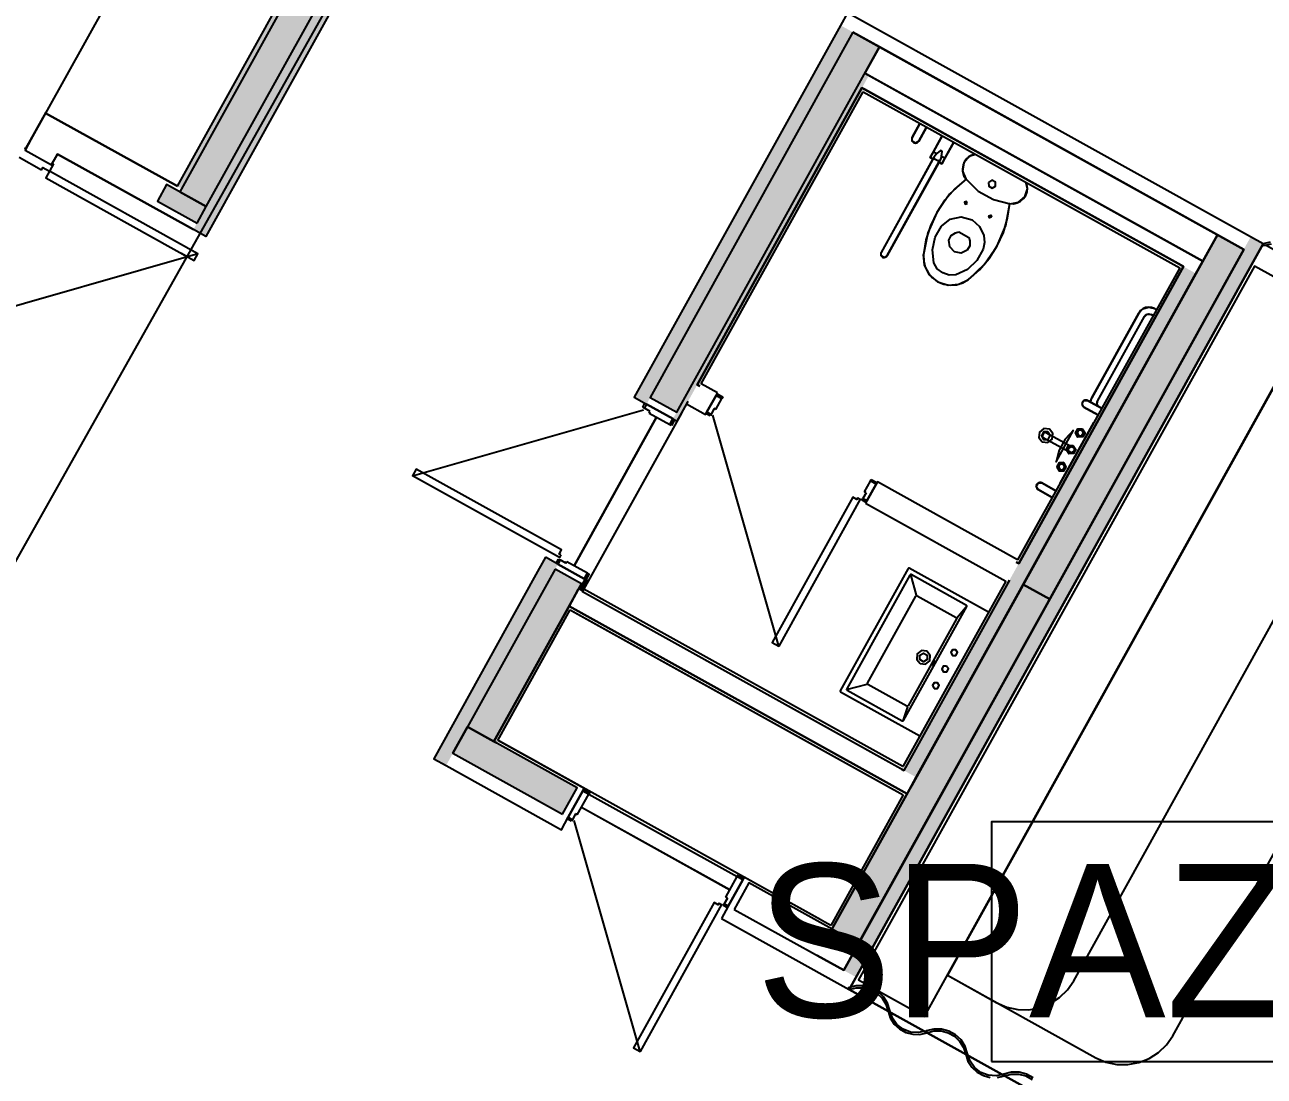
# Model space of a CAD drawing. Header units: metres. Extents: x 2.3 to 42.8, y 0.9 to 31.9.
# Drawn here: x 27.882 to 30.47, y 24.319 to 26.513 of the extents above; entities that cross this region are included whole.
import ezdxf

# ---------------------------------------------------------------- set-up
doc = ezdxf.new("R2010")
doc.units = ezdxf.units.M
for name, color, linetype in [('ARREDI', 9, 'Continuous'), ('PARETI_STRUTTURE', 7, 'Continuous'), ('PILASTRI_SETTI', 8, 'Continuous'), ('WAYFINDING_RIQUADRI', 7, 'Continuous'), ('WAYFINDING_TESTI', 7, 'Continuous')]:
    doc.layers.add(name, color=color, linetype=linetype)

msp = doc.modelspace()

# ---------------------------------------------------------------- linework, layer by layer
at = {"layer": 'ARREDI'}
for points in [[(28.2056, 26.1643), (28.2607, 26.1337), (28.5799, 26.7086), (28.5248, 26.7392)], [(28.2009, 26.176), (28.4125, 26.5573), (28.1372, 26.7102), (27.9255, 26.3289)], [(29.6111, 26.4975), (29.1879, 25.7353), (29.243, 25.7048), (29.6662, 26.4669)], [(30.3413, 26.02), (30.3718, 26.0751), (29.6662, 26.4669), (29.6356, 26.4118)], [(29.8942, 26.1843), (29.8944, 26.1761), (29.9015, 26.1721), (29.9086, 26.1764), (29.9085, 26.1846), (29.9013, 26.1886)], [(28.2416, 26.0993), (28.2607, 26.1337), (28.1781, 26.1796), (28.159, 26.1452)], [(29.8492, 26.1399), (29.848, 26.1441), (29.8438, 26.1429), (29.845, 26.1387)], [(29.9002, 26.1116), (29.896, 26.1104), (29.8948, 26.1146), (29.899, 26.1158)], [(30.4269, 26.0445), (30.3718, 26.0751), (29.9666, 25.3453), (30.0217, 25.3147)], [(29.7602, 24.4436), (30.5873, 25.9333), (30.4496, 26.0097), (29.6225, 24.5201)], [(30.6333, 25.7727), (30.53, 25.83), (29.8081, 24.5298), (29.9113, 24.4725), (29.9326, 24.4633), (29.9552, 24.4584), (29.9784, 24.458), (30.0012, 24.4622), (30.0227, 24.4707), (30.0421, 24.4833), (30.0588, 24.4994), (30.0719, 24.5184), (30.6792, 25.6121), (30.6884, 25.6333), (30.6933, 25.656), (30.6937, 25.6791), (30.6895, 25.7019), (30.681, 25.7234), (30.6684, 25.7429), (30.6523, 25.7595)], [(30.0062, 25.6426), (30.0178, 25.6413), (30.0269, 25.6485), (30.0282, 25.6601), (30.021, 25.6692), (30.0094, 25.6705), (30.0003, 25.6633), (29.999, 25.6517)], [(30.1136, 25.6829), (30.0435, 25.5567)], [(30.0904, 25.6701), (30.0955, 25.6617), (30.0907, 25.6531), (30.0808, 25.6529), (30.0758, 25.6614), (30.0805, 25.67)], [(30.0181, 25.664), (30.0089, 25.6638), (30.0044, 25.6557), (30.0091, 25.6478), (30.0184, 25.648), (30.0229, 25.656)], [(30.0715, 25.6671), (30.054, 25.6483), (30.0417, 25.6258), (30.0352, 25.601)], [(30.0824, 25.6557), (30.089, 25.6558), (30.0923, 25.6616), (30.0889, 25.6674), (30.0822, 25.6673), (30.0789, 25.6614)], [(30.071, 25.6353), (30.0761, 25.6268), (30.0713, 25.6182), (30.0615, 25.6181), (30.0564, 25.6265), (30.0612, 25.6351)], [(30.0611, 25.6299), (30.0668, 25.6333), (30.0726, 25.6301), (30.0727, 25.6234), (30.067, 25.62), (30.0612, 25.6232)], [(30.0511, 25.5994), (30.0412, 25.5992), (30.0365, 25.5906), (30.0415, 25.5821), (30.0514, 25.5823), (30.0562, 25.5909)], [(30.0434, 25.5847), (30.0501, 25.5848), (30.0534, 25.5907), (30.0499, 25.5964), (30.0432, 25.5963), (30.04, 25.5904)], [(28.9891, 25.3773), (28.8064, 25.0483), (28.8615, 25.0177), (29.0442, 25.3467)], [(30.0217, 25.3147), (29.9666, 25.3453), (29.5672, 24.6259), (29.6222, 24.5953)], [(29.7511, 25.1802), (29.7623, 25.1789), (29.7712, 25.1859), (29.7725, 25.1971), (29.7654, 25.206), (29.7542, 25.2073), (29.7454, 25.2002), (29.7441, 25.189)], [(29.8258, 25.2092), (29.8189, 25.2091), (29.8155, 25.203), (29.8191, 25.1971), (29.8259, 25.1973), (29.8293, 25.2033)], [(29.7503, 25.1975), (29.7581, 25.2021), (29.766, 25.1977), (29.7662, 25.1887), (29.7584, 25.184), (29.7505, 25.1884)], [(29.7824, 25.1853), (29.779, 25.1816), (29.7776, 25.1767), (29.781, 25.1805)], [(29.8066, 25.1748), (29.7997, 25.1747), (29.7964, 25.1686), (29.7999, 25.1627), (29.8068, 25.1628), (29.8102, 25.1689)], [(29.7808, 25.1283), (29.7877, 25.1284), (29.7911, 25.1344), (29.7875, 25.1403), (29.7806, 25.1402), (29.7773, 25.1342)], [(29.0047, 24.8661), (29.0353, 24.9212), (28.8064, 25.0483), (28.7758, 24.9932)], [(29.3628, 24.6673), (29.5917, 24.5402), (29.6223, 24.5953), (29.3933, 24.7224)], [(29.6842, 24.455), (29.6889, 24.4408), (29.697, 24.4281), (29.708, 24.4178), (29.7211, 24.4105), (29.7357, 24.4066), (29.7507, 24.4065), (29.7653, 24.41), (29.7635, 24.4135), (29.7475, 24.4101), (29.7312, 24.4114), (29.7159, 24.4173), (29.7029, 24.4273), (29.6934, 24.4406), (29.688, 24.4561), (29.6831, 24.4713), (29.6746, 24.4849), (29.6629, 24.4958), (29.6489, 24.5036), (29.6335, 24.5076), (29.6175, 24.5077), (29.602, 24.5038), (29.6032, 24.5001), (29.6178, 24.5038), (29.6329, 24.5037), (29.6475, 24.5), (29.6607, 24.4926), (29.6717, 24.4822), (29.6797, 24.4694)]]:
    msp.add_lwpolyline(points, close=True, dxfattribs=at)
for points in [[(29.7509, 26.3073), (29.7346, 26.278), (29.7339, 26.2761), (29.7336, 26.2741), (29.7339, 26.272), (29.7348, 26.2701), (29.736, 26.2685), (29.7377, 26.2673), (29.7396, 26.2665), (29.7417, 26.2663), (29.7437, 26.2666), (29.7456, 26.2674), (29.7472, 26.2687), (29.7484, 26.2704)], [(29.7647, 26.2996), (29.7484, 26.2704), (29.7417, 26.2663), (29.7348, 26.2701), (29.7346, 26.278), (29.7509, 26.3073)], [(29.7484, 26.2704), (29.7647, 26.2996)], [(29.7789, 26.2482), (29.7974, 26.2815), (29.7722, 26.2363), (29.7781, 26.233), (29.6699, 26.0381), (29.6693, 26.0364), (29.669, 26.0346), (29.6693, 26.0328), (29.67, 26.0311), (29.6712, 26.0296), (29.6727, 26.0285), (29.6744, 26.0278), (29.6762, 26.0276), (29.6781, 26.0279), (29.6798, 26.0286), (29.6812, 26.0298), (29.6823, 26.0313), (29.7905, 26.2261), (29.7964, 26.2228), (29.8215, 26.2681)], [(29.8215, 26.2681), (29.8031, 26.2348), (29.7964, 26.2228)], [(29.7957, 26.2389), (29.7945, 26.2346), (29.7932, 26.2309), (29.6823, 26.0313)], [(29.8665, 26.2431), (29.8624, 26.2424), (29.8551, 26.2391), (29.8489, 26.2342), (29.844, 26.2278), (29.8409, 26.2206), (29.8396, 26.2127), (29.8402, 26.2048), (29.8427, 26.1972), (29.8471, 26.1906), (29.8235, 26.1705), (29.803, 26.1474), (29.7859, 26.1216), (29.7726, 26.0936), (29.7634, 26.0641), (29.7584, 26.0336)], [(29.7722, 26.2362), (29.7789, 26.2482)], [(29.7789, 26.2482), (29.7862, 26.2442)], [(29.7957, 26.2389), (29.7971, 26.2484), (29.7935, 26.2504), (29.7862, 26.2442), (29.7832, 26.2409), (29.7808, 26.2378)], [(29.7957, 26.2389), (29.8031, 26.2348)], [(29.8671, 26.2427), (29.8537, 26.2382), (29.8425, 26.2248), (29.8397, 26.2076), (29.8464, 26.1914)], [(29.7932, 26.2309), (29.7884, 26.2289), (29.7816, 26.2327), (29.7808, 26.2378), (29.6699, 26.0381)], [(29.7781, 26.233), (29.7722, 26.2362)], [(29.7964, 26.2228), (29.7905, 26.2261)], [(29.8472, 26.1906), (29.8129, 26.1594), (29.7859, 26.1216), (29.7675, 26.0791), (29.7584, 26.0336)], [(29.8464, 26.1914), (29.8723, 26.1659), (29.9041, 26.1483), (29.9395, 26.1397)], [(29.7881, 25.9768), (29.771, 25.9914), (29.7606, 26.0113), (29.7584, 26.0336), (29.7587, 26.0201), (29.7621, 26.007), (29.7684, 25.995), (29.7772, 25.9848), (29.7881, 25.9768), (29.8006, 25.9718), (29.814, 25.9697), (29.8275, 25.9707), (29.8403, 25.9748), (29.852, 25.9816), (29.8752, 26.002), (29.8954, 26.0254), (29.9121, 26.0515), (29.925, 26.0796), (29.9338, 26.1093), (29.9384, 26.1398), (29.9463, 26.1397), (29.9541, 26.1416), (29.9611, 26.1452), (29.9671, 26.1505), (29.9716, 26.157), (29.9744, 26.1645), (29.9753, 26.1724), (29.9742, 26.1803), (29.9727, 26.1841)], [(29.9395, 26.1397), (29.9567, 26.1427), (29.9699, 26.1541), (29.9753, 26.1706), (29.972, 26.1845)], [(29.852, 25.9816), (29.8858, 26.0134), (29.9122, 26.0515), (29.93, 26.0944), (29.9384, 26.14)], [(29.7956, 26.093), (29.8141, 26.1077), (29.8371, 26.1123), (29.8598, 26.106)], [(29.7802, 26.0166), (29.7772, 26.0433), (29.7825, 26.0696), (29.7956, 26.093)], [(29.8598, 26.106), (29.8755, 26.0924), (29.8844, 26.0736)], [(29.8115, 26.0639), (29.8163, 26.0733), (29.8253, 26.0788)], [(29.8497, 26.0427), (29.8368, 26.0365), (29.8227, 26.0392), (29.813, 26.0497), (29.8115, 26.0639)], [(29.8253, 26.0788), (29.8319, 26.0807)], [(29.8319, 26.0807), (29.8531, 26.0689)], [(29.855, 26.0623), (29.8551, 26.0518), (29.8497, 26.0427)], [(29.8531, 26.0689), (29.855, 26.0623)], [(29.8844, 26.0736), (29.8857, 26.059), (29.8828, 26.0446)], [(30.4817, 26.0595), (30.4671, 26.056), (30.4689, 26.0525), (30.4849, 26.0559)], [(29.6823, 26.0313), (29.6762, 26.0276), (29.67, 26.0311), (29.6699, 26.0381)], [(29.8828, 26.0446), (29.8698, 26.0211), (29.8503, 26.0027), (29.8261, 25.9912)], [(29.7985, 25.9956), (29.787, 26.004), (29.7802, 26.0166)], [(29.7881, 25.9768), (29.8095, 25.97), (29.8318, 25.9717), (29.852, 25.9816)], [(29.8261, 25.9912), (29.8118, 25.9903), (29.7985, 25.9956)], [(30.2403, 25.9209), (30.2444, 25.9186), (30.2403, 25.9209), (30.2345, 25.9232), (30.2282, 25.9239), (30.222, 25.923), (30.2163, 25.9205), (30.2114, 25.9166), (30.2076, 25.9116), (30.1094, 25.7346), (30.1071, 25.7288), (30.1068, 25.7258)], [(30.1094, 25.7347), (30.2076, 25.9116)], [(30.1227, 25.717), (30.122, 25.7179), (30.1209, 25.7203), (30.1206, 25.7228), (30.1209, 25.7254), (30.1218, 25.7278), (30.22, 25.9047), (30.2216, 25.9068), (30.2236, 25.9084), (30.2259, 25.9094), (30.2285, 25.9098), (30.231, 25.9095), (30.2334, 25.9085), (30.2376, 25.9062)], [(30.1218, 25.7278), (30.22, 25.9047)], [(30.2077, 25.9116), (30.2163, 25.9205), (30.2282, 25.9239), (30.2403, 25.9209)], [(30.22, 25.9047), (30.2259, 25.9094), (30.2334, 25.9085)], [(30.2376, 25.9062), (30.2334, 25.9085)], [(30.1302, 25.7128), (30.1009, 25.7291), (30.099, 25.7298), (30.0969, 25.7301), (30.0949, 25.7298), (30.093, 25.7289), (30.0914, 25.7277), (30.0902, 25.726), (30.0894, 25.7241), (30.0892, 25.722), (30.0895, 25.72), (30.0903, 25.7181), (30.0916, 25.7165), (30.0932, 25.7153)], [(30.1225, 25.699), (30.0932, 25.7153), (30.0892, 25.722), (30.093, 25.7289), (30.1009, 25.7291), (30.1302, 25.7128)], [(30.1071, 25.7256), (30.1094, 25.7347)], [(30.1243, 25.7161), (30.1209, 25.7203), (30.1218, 25.7278)], [(30.0932, 25.7153), (30.1225, 25.699)], [(29.8081, 24.5298), (30.1179, 24.3578), (30.1391, 24.3486), (30.1618, 24.3437), (30.1849, 24.3433), (30.2077, 24.3475), (30.2292, 24.356), (30.2487, 24.3686), (30.2653, 24.3847), (30.2785, 24.4037), (30.8857, 25.4974), (30.8949, 25.5186), (30.8998, 25.5413), (30.9002, 25.5644), (30.896, 25.5872), (30.8875, 25.6087), (30.875, 25.6282), (30.8589, 25.6448), (30.8398, 25.658)], [(30.0126, 25.6632), (30.0092, 25.6617), (30.0064, 25.6565), (30.0069, 25.6529), (30.0565, 25.6253)], [(30.0126, 25.6632), (30.0622, 25.6357)], [(30.0346, 25.5407), (30.0053, 25.557), (30.0034, 25.5577), (30.0014, 25.5579), (29.9993, 25.5576), (29.9974, 25.5568), (29.9958, 25.5555), (29.9946, 25.5539), (29.9938, 25.552), (29.9936, 25.5499), (29.9939, 25.5479), (29.9947, 25.546), (29.996, 25.5444), (29.9977, 25.5431)], [(30.0269, 25.5269), (29.9977, 25.5431), (29.9936, 25.5499), (29.9974, 25.5568), (30.0053, 25.557), (30.0346, 25.5407)], [(29.9977, 25.5431), (30.0269, 25.5269)], [(29.726, 25.3783), (29.5845, 25.1236)], [(29.7298, 25.3649), (29.5979, 25.1274)], [(29.7287, 25.3791), (29.7272, 25.3792), (29.726, 25.3783)], [(29.8939, 25.2873), (29.7287, 25.3791)], [(29.7325, 25.3657), (29.731, 25.3658), (29.7298, 25.3649)], [(29.731, 25.3658), (29.7433, 25.3228)], [(29.8478, 25.3016), (29.7325, 25.3657)], [(29.6413, 25.1392), (29.7423, 25.3211)], [(29.7424, 25.3211), (29.7435, 25.322), (29.745, 25.3218)], [(29.745, 25.3218), (29.8266, 25.2765)], [(29.7167, 25.0614), (29.8486, 25.299)], [(29.8488, 25.2998), (29.8284, 25.2756)], [(29.8486, 25.299), (29.8487, 25.3005), (29.8478, 25.3016)], [(29.8274, 25.2738), (29.7264, 25.0919)], [(29.8266, 25.2765), (29.8276, 25.2753), (29.8274, 25.2738)], [(29.5978, 25.1259), (29.6404, 25.1374)], [(29.5979, 25.1274), (29.5978, 25.1259), (29.5987, 25.1247)], [(29.6421, 25.1365), (29.6412, 25.1377), (29.6413, 25.1392)], [(29.7237, 25.0912), (29.6421, 25.1365)], [(29.5846, 25.1236), (29.5844, 25.1221), (29.5853, 25.1209)], [(29.5853, 25.1209), (29.7506, 25.0291)], [(29.5987, 25.1247), (29.714, 25.0607)], [(29.7161, 25.0608), (29.7254, 25.0902)], [(29.7264, 25.0919), (29.7252, 25.091), (29.7237, 25.0912)], [(29.714, 25.0607), (29.7155, 25.0605), (29.7167, 25.0614)], [(29.9129, 24.3164), (29.9275, 24.32), (29.9257, 24.3235), (29.9097, 24.3201), (29.8933, 24.3214), (29.878, 24.3273), (29.8651, 24.3373), (29.8555, 24.3506), (29.8502, 24.3661), (29.8452, 24.3813), (29.8367, 24.3948), (29.8251, 24.4058), (29.8111, 24.4135), (29.7956, 24.4176), (29.7797, 24.4176), (29.7642, 24.4138), (29.7653, 24.41), (29.7799, 24.4137), (29.7951, 24.4137), (29.8097, 24.4099), (29.8229, 24.4026), (29.8338, 24.3922), (29.8418, 24.3794), (29.8464, 24.365), (29.8511, 24.3507), (29.8592, 24.338), (29.8701, 24.3277), (29.8833, 24.3204), (29.8978, 24.3166)], [(29.9873, 24.3157), (29.9733, 24.3235), (29.9578, 24.3275), (29.9418, 24.3276), (29.9263, 24.3237), (29.9275, 24.32), (29.9421, 24.3237), (29.9572, 24.3237), (29.9718, 24.3199), (29.985, 24.3125)]]:
    msp.add_lwpolyline(points, dxfattribs=at)
at = {"layer": 'PARETI_STRUTTURE'}
for points in [[(29.418, 28.1573), (29.463, 28.2382), (26.9524, 23.7775)], [(29.418, 28.1573), (28.2598, 26.0712), (28.234, 26.0856), (27.95, 26.2433), (27.9395, 26.2243)], [(30.4413, 26.0703), (29.5996, 26.5377), (29.5853, 26.5118)], [(29.5853, 26.5118), (29.1545, 25.7359), (29.1803, 25.7216)], [(29.6662, 26.4669), (29.6111, 26.4975)], [(29.6111, 26.4975), (30.4269, 26.0445)], [(30.3718, 26.0751), (29.6662, 26.4669)], [(29.6356, 26.4118), (30.3413, 26.02)], [(29.6442, 26.4071), (29.6356, 26.4118)], [(30.3269, 25.9942), (30.3413, 26.02), (29.6442, 26.4071)], [(29.2858, 25.7616), (29.6299, 26.3813)], [(29.635, 26.3784), (29.6299, 26.3812), (29.2858, 25.7616), (29.291, 25.7588)], [(29.2938, 25.7639), (29.6322, 26.3732)], [(29.6299, 26.3812), (30.3011, 26.0085)], [(29.6322, 26.3732), (30.2931, 26.0062)], [(30.2959, 26.0114), (29.635, 26.3784)], [(27.8844, 26.2549), (27.9264, 26.3306)], [(28.2009, 26.176), (27.9255, 26.3289), (27.8949, 26.2739)], [(27.8949, 26.2738), (27.8825, 26.2515), (27.9375, 26.2209), (27.95, 26.2433)], [(27.8816, 26.2564), (27.8844, 26.2549)], [(27.8844, 26.2549), (27.8825, 26.2515)], [(27.8825, 26.2515), (27.9375, 26.2209)], [(27.95, 26.2433), (28.234, 26.0856)], [(27.917, 26.2098), (27.9198, 26.215), (27.9336, 26.2073), (27.926, 26.1935), (28.2358, 26.0215), (28.2434, 26.0353), (27.7616, 25.8975), (27.7907, 25.8747), (27.8113, 25.8441), (27.8215, 25.8085), (27.8202, 25.7716), (27.8075, 25.7369)], [(27.917, 26.2098), (27.8701, 26.2358)], [(27.9422, 26.2228), (27.9336, 26.2073)], [(27.9375, 26.2209), (27.9395, 26.2243)], [(27.9394, 26.2243), (27.9422, 26.2228)], [(28.2434, 26.0353), (27.9336, 26.2073)], [(29.7887, 24.8951), (30.4269, 26.0445), (30.3718, 26.0751)], [(29.8124, 24.877), (30.4671, 26.056), (30.4413, 26.0703)], [(28.2082, 26.0368), (28.222, 26.0292)], [(29.6032, 24.5001), (32.4758, 22.905), (33.3397, 24.461), (30.4721, 26.0532)], [(30.4671, 26.056), (29.6058, 24.5047)], [(29.6058, 24.5047), (30.4671, 26.056)], [(30.4269, 26.0445), (29.7866, 24.8913)], [(30.3413, 26.02), (29.7336, 24.9257)], [(29.9519, 25.3918), (29.9571, 25.3889), (30.3011, 26.0085), (30.2959, 26.0114)], [(30.2931, 26.0062), (29.9548, 25.3969)], [(30.3011, 26.0085), (29.9571, 25.3889)], [(29.7432, 24.9429), (30.3269, 25.9942)], [(29.291, 25.7588), (29.2858, 25.7616)], [(29.3283, 25.7448), (29.2939, 25.7639)], [(29.172, 25.7149), (29.1768, 25.7235)], [(29.1803, 25.7216), (29.1755, 25.713), (29.172, 25.7149)], [(29.2354, 25.691), (29.1803, 25.7216), (29.1755, 25.713)], [(29.1803, 25.7216), (29.2354, 25.691)], [(29.244, 25.6862), (29.2667, 25.7272)], [(29.2667, 25.7272), (29.2638, 25.722)], [(29.2638, 25.722), (29.3034, 25.7001), (29.3063, 25.7052)], [(29.3063, 25.7052), (29.3254, 25.7396)], [(29.3254, 25.7396), (29.3063, 25.7052), (29.3149, 25.7004)], [(29.325, 25.7106), (29.3374, 25.733), (29.3254, 25.7397)], [(29.3254, 25.7396), (29.3283, 25.7448)], [(29.3254, 25.7396), (29.3374, 25.733)], [(29.3273, 25.7431), (29.3394, 25.7364)], [(29.3394, 25.7364), (29.3374, 25.733)], [(29.001, 25.4068), (28.9975, 25.4087), (29.0023, 25.4173), (28.6994, 25.5855), (28.6918, 25.5718), (29.1736, 25.7095)], [(29.2532, 25.7029), (29.0585, 25.3523)], [(29.1875, 25.7063), (29.1755, 25.713)], [(29.1856, 25.7029), (29.1875, 25.7063)], [(29.1856, 25.7028), (29.2287, 25.679), (29.2353, 25.691)], [(29.313, 25.697), (29.3044, 25.7018)], [(29.3063, 25.7052), (29.3149, 25.7004), (29.313, 25.697)], [(29.3216, 25.7125), (29.3149, 25.7005)], [(29.6211, 25.5259), (29.6192, 25.5225), (29.6106, 25.5273), (29.4424, 25.2243), (29.4561, 25.2167), (29.3183, 25.6985)], [(29.325, 25.7106), (29.3216, 25.7125)], [(29.0291, 25.3844), (29.2011, 25.6942)], [(29.2011, 25.6942), (29.0291, 25.3844)], [(29.2353, 25.691), (29.2287, 25.679)], [(29.2321, 25.677), (29.2287, 25.679)], [(29.2388, 25.6891), (29.2321, 25.6771)], [(29.2353, 25.691), (29.244, 25.6862)], [(29.001, 25.4068), (28.9981, 25.4016), (28.6917, 25.5718)], [(29.6348, 25.5386), (29.6473, 25.5609)], [(29.6402, 25.5198), (29.6593, 25.5542), (29.6473, 25.5609)], [(29.6593, 25.5542), (29.6402, 25.5198)], [(29.6593, 25.5542), (29.6473, 25.5609), (29.6492, 25.5644)], [(29.6492, 25.5644), (29.6612, 25.5577)], [(29.9548, 25.3969), (29.6622, 25.5594), (29.6593, 25.5543)], [(29.6211, 25.5259), (29.6262, 25.5231), (29.4561, 25.2167)], [(29.6297, 25.5212), (29.6316, 25.5246)], [(29.6383, 25.5164), (29.6297, 25.5212)], [(29.6383, 25.5366), (29.6316, 25.5246), (29.6402, 25.5198)], [(29.6402, 25.5198), (29.6316, 25.5246)], [(29.6383, 25.5366), (29.6348, 25.5386)], [(29.6402, 25.5198), (29.6373, 25.5147)], [(29.6373, 25.5147), (29.9299, 25.3522)], [(28.969, 25.402), (28.9455, 25.3595)], [(28.9949, 25.3877), (28.969, 25.402)], [(28.9914, 25.3896), (28.9962, 25.3982)], [(29.0117, 25.3896), (28.9996, 25.3963), (28.9949, 25.3877)], [(28.9949, 25.3877), (28.9996, 25.3963)], [(29.0499, 25.3571), (28.9949, 25.3877)], [(28.9949, 25.3877), (29.0499, 25.3571), (29.0566, 25.3691)], [(28.9962, 25.3982), (28.9996, 25.3963)], [(29.0117, 25.3896), (29.0136, 25.393)], [(29.0136, 25.393), (29.0566, 25.3692)], [(29.9571, 25.3889), (29.9519, 25.3918)], [(28.9455, 25.3595), (28.7357, 24.9817), (28.7615, 24.9674)], [(29.0499, 25.3571), (29.0566, 25.3691), (29.0601, 25.3672)], [(29.0601, 25.3672), (29.0534, 25.3552)], [(29.0375, 25.3347), (29.0184, 25.3003), (29.7241, 24.9085), (29.7432, 24.9429)], [(29.0259, 25.3137), (29.0375, 25.3347)], [(29.7122, 24.9601), (29.0461, 25.3299), (29.0586, 25.3523), (29.0499, 25.3571)], [(29.9351, 25.3493), (29.7174, 24.9572), (29.0461, 25.3299)], [(29.7151, 24.9653), (29.049, 25.3351), (29.0461, 25.3299)], [(29.9299, 25.3522), (29.7151, 24.9653)], [(29.938, 25.3545), (29.7174, 24.9572)], [(29.9351, 25.3493), (29.938, 25.3545)], [(28.8615, 25.0177), (29.0259, 25.3137)], [(29.0155, 25.2951), (28.8615, 25.0177), (28.8667, 25.0148)], [(28.8695, 25.02), (29.0207, 25.2923)], [(29.7241, 24.9085), (29.0184, 25.3003), (29.0155, 25.2951)], [(29.0207, 25.2923), (29.7161, 24.9062)], [(29.0241, 25.2904), (29.6954, 24.9177)], [(28.8064, 25.0483), (28.7758, 24.9932)], [(28.7758, 24.9932), (28.8064, 25.0483)], [(28.8667, 25.0148), (28.8615, 25.0177)], [(29.0474, 24.9145), (29.0502, 24.9196), (28.8695, 25.02)], [(29.5442, 24.6454), (28.873, 25.0181)], [(28.7615, 24.9674), (29.0025, 24.8336), (29.0168, 24.8594)], [(29.7122, 24.9601), (29.7174, 24.9572)], [(29.7298, 24.9188), (29.5672, 24.6259)], [(29.7336, 24.9257), (29.7298, 24.9188)], [(29.0168, 24.8594), (29.0474, 24.9145)], [(29.0474, 24.9145), (29.0168, 24.8594), (29.0254, 24.8546)], [(29.0355, 24.8648), (29.0594, 24.9078), (29.0474, 24.9145)], [(29.0474, 24.9145), (29.0594, 24.9078)], [(29.0493, 24.9179), (29.0613, 24.9112)], [(29.0613, 24.9112), (29.0594, 24.9078)], [(29.0594, 24.9078), (29.3692, 24.7358)], [(29.7161, 24.9062), (29.5649, 24.6339)], [(29.57, 24.631), (29.7212, 24.9033)], [(29.7212, 24.9033), (29.7241, 24.9085)], [(29.7849, 24.8882), (29.7887, 24.8951)], [(29.0321, 24.8667), (29.0254, 24.8546)], [(29.0355, 24.8648), (29.0321, 24.8667)], [(29.0441, 24.8803), (29.3539, 24.7082)], [(29.3539, 24.7082), (29.0441, 24.8802)], [(29.5366, 24.5708), (29.5917, 24.5402), (29.7849, 24.8882)], [(29.7866, 24.8913), (29.5917, 24.5402)], [(29.6175, 24.5259), (29.8124, 24.877)], [(29.0235, 24.8512), (29.0149, 24.856)], [(29.0168, 24.8594), (29.0254, 24.8546), (29.0235, 24.8512)], [(29.3316, 24.6801), (29.3297, 24.6767), (29.3211, 24.6815), (29.1529, 24.3785), (29.1666, 24.3709), (29.0288, 24.8527)], [(29.3813, 24.7291), (29.3692, 24.7358), (29.3712, 24.7392)], [(29.3711, 24.7392), (29.3832, 24.7325)], [(29.3453, 24.6927), (29.3692, 24.7358)], [(29.3507, 24.674), (29.3813, 24.7291), (29.3692, 24.7358)], [(29.3813, 24.7291), (29.3507, 24.674)], [(29.5649, 24.6339), (29.3842, 24.7342), (29.3813, 24.7291)], [(29.3488, 24.6908), (29.3421, 24.6788), (29.3507, 24.674)], [(29.3488, 24.6908), (29.3453, 24.6927)], [(29.3316, 24.6801), (29.3367, 24.6773), (29.1666, 24.3709)], [(29.3507, 24.674), (29.3364, 24.6482)], [(29.3402, 24.6753), (29.3421, 24.6788)], [(29.3488, 24.6706), (29.3402, 24.6753)], [(29.3507, 24.674), (29.3421, 24.6788)], [(29.3364, 24.6482), (29.6031, 24.5001), (29.6175, 24.5259)], [(29.5672, 24.6259), (29.57, 24.631)], [(29.5917, 24.5402), (29.5366, 24.5708)], [(32.4758, 22.905), (29.6032, 24.5001)]]:
    msp.add_lwpolyline(points, dxfattribs=at)
for points in [[(28.2056, 26.1643), (28.2607, 26.1337), (28.5799, 26.7086), (28.5248, 26.7392)], [(29.6111, 26.4975), (29.1879, 25.7353), (29.243, 25.7048), (29.6662, 26.4669)], [(30.3413, 26.02), (30.3718, 26.0751), (29.6662, 26.4669), (29.6356, 26.4118)], [(28.2416, 26.0993), (28.2607, 26.1337), (28.1781, 26.1796), (28.159, 26.1452)], [(30.4269, 26.0445), (30.3718, 26.0751), (29.9666, 25.3453), (30.0217, 25.3147)], [(28.9891, 25.3773), (28.8064, 25.0483), (28.8615, 25.0177), (29.0442, 25.3467)], [(30.0217, 25.3147), (29.9666, 25.3453), (29.5672, 24.6259), (29.6222, 24.5953)], [(29.0047, 24.8661), (29.0353, 24.9212), (28.8064, 25.0483), (28.7758, 24.9932)], [(29.3628, 24.6673), (29.5917, 24.5402), (29.6223, 24.5953), (29.3933, 24.7224)]]:
    msp.add_lwpolyline(points, close=True, dxfattribs=at)
at = {"layer": 'PILASTRI_SETTI'}
for points in [[(28.2095, 26.1712), (29.3247, 28.1799), (28.2008, 26.176), (29.3161, 28.1846)], [(28.2645, 26.1407), (29.3798, 28.1493), (28.2095, 26.1712), (29.3247, 28.1799)], [(28.2598, 26.0712), (29.418, 28.1573), (28.234, 26.0856), (29.3922, 28.1716)], [(28.2607, 26.1337), (28.5799, 26.7086), (28.2056, 26.1643), (28.5248, 26.7392)], [(29.1803, 25.7216), (29.6111, 26.4975), (29.1544, 25.7359), (29.5853, 26.5118)], [(29.243, 25.7047), (29.6662, 26.4669), (29.1879, 25.7353), (29.6111, 26.4975)], [(29.2439, 25.6862), (29.6442, 26.4071), (29.2353, 25.691), (29.6356, 26.4118)], [(29.291, 25.7588), (29.635, 26.3784), (29.2858, 25.7616), (29.6299, 26.3812)], [(28.2416, 26.0993), (28.2607, 26.1337), (28.159, 26.1452), (28.1781, 26.1796)], [(29.7887, 24.8951), (30.4269, 26.0445), (29.7336, 24.9257), (30.3718, 26.0751)], [(29.8124, 24.877), (30.4671, 26.056), (29.7866, 24.8913), (30.4413, 26.0703)], [(29.7432, 24.9429), (30.3269, 25.9942), (29.7174, 24.9572), (30.3011, 26.0085)], [(29.9571, 25.3889), (30.3011, 26.0085), (29.9519, 25.3918), (30.2959, 26.0114)], [(28.9713, 25.3452), (28.9949, 25.3877), (28.9454, 25.3595), (28.969, 25.402)], [(28.7615, 24.9674), (28.9713, 25.3452), (28.7357, 24.9817), (28.9455, 25.3595)], [(28.8615, 25.0177), (29.0442, 25.3467), (28.8064, 25.0483), (28.9891, 25.3773)], [(28.8615, 25.0177), (29.0259, 25.3137), (28.8064, 25.0483), (28.9708, 25.3443)], [(29.0461, 25.3299), (29.0586, 25.3523), (29.0375, 25.3347), (29.0499, 25.3571)], [(29.6223, 24.5953), (30.0217, 25.3147), (29.5672, 24.6259), (29.9666, 25.3453)], [(29.7174, 24.9572), (29.9351, 25.3493), (29.7122, 24.9601), (29.9299, 25.3522)], [(28.8667, 25.0148), (29.0207, 25.2923), (28.8615, 25.0177), (29.0155, 25.2951)], [(29.0047, 24.8661), (29.0353, 24.9212), (28.7758, 24.9932), (28.8064, 25.0483)], [(29.7849, 24.8882), (29.7887, 24.8951), (29.7298, 24.9188), (29.7336, 24.9257)], [(29.57, 24.631), (29.7212, 24.9033), (29.5649, 24.6339), (29.7161, 24.9062)], [(29.6175, 24.5259), (29.8124, 24.877), (29.5917, 24.5402), (29.7866, 24.8913)]]:
    msp.add_solid(points, dxfattribs=at)
at = {"layer": 'WAYFINDING_RIQUADRI'}
msp.add_lwpolyline([(29.9, 24.35), (33.1, 24.35), (33.1, 24.85), (29.9, 24.85)], close=True, dxfattribs=at)

# ---------------------------------------------------------------- texts
at = {"layer": 'WAYFINDING_TESTI', "insert": (31.5, 24.6), "char_height": 0.32, "attachment_point": 5}
msp.add_mtext('SPAZIO INFORMALE', dxfattribs=at)

doc.saveas('drawing.dxf')
